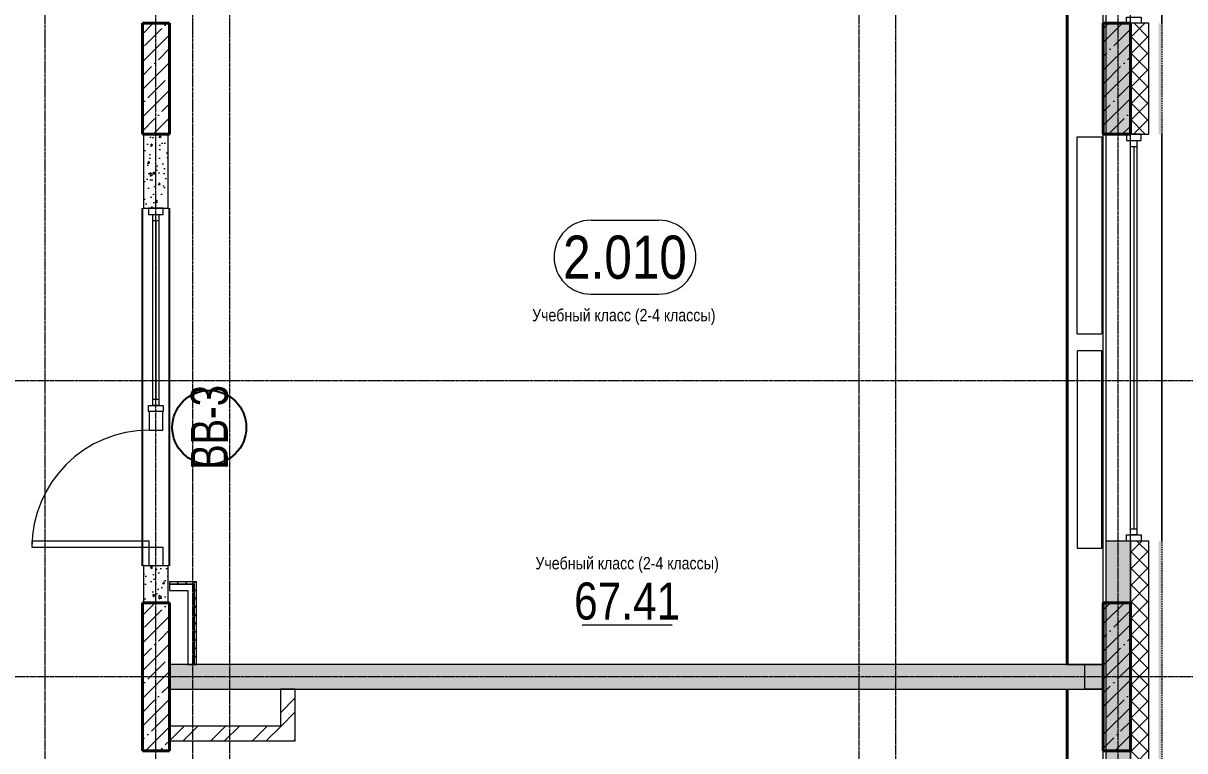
# Model space of a CAD drawing. Header units: millimetres. Extents: x -231292 to 573618, y -153144 to 564035.
# Drawn here: x 20108 to 29525, y 55530 to 61430 of the extents above; entities that cross this region are included whole.
import ezdxf
from ezdxf.enums import TextEntityAlignment as Align

# ---------------------------------------------------------------- set-up
doc = ezdxf.new("R2010")
doc.units = ezdxf.units.MM
for name, pattern in [('CENTER2', [28.575, 19.05, -3.175, 3.175, -3.175]), ('DASHED', [19.05, 12.7, -6.35]), ('HIDDEN2', [4.7625, 3.175, -1.5875])]:
    doc.linetypes.add(name, pattern=pattern)
doc.layers.get('0').update_dxf_attribs({"color": 250})
doc.layers.get('Defpoints').update_dxf_attribs({"color": 250})
for name, color, linetype, lineweight in [('A-AREA', 250, 'Continuous', 15), ('A-Wall_Материал_Газоблок_Контур', 250, 'Continuous', 0), ('АР_Area', 250, 'Continuous', 5), ('АР_Витраж', 250, 'Continuous', 13), ('АР_Витраж марка', 250, 'Continuous', 9), ('АР_Двери_витраж', 250, 'Continuous', 9), ('АР_Колонны', 250, 'Continuous', 35), ('АР_Окна', 250, 'Continuous', 5), ('АР_Отопительные приборы', 250, 'HIDDEN2', 0), ('АР_площадь пом', 250, 'Continuous', 5), ('АР_Стены ГКЛ', 250, 'Continuous', 15), ('АР_Стены ЖБ', 250, 'Continuous', 35), ('АР_Стены кирпич', 250, 'Continuous', 20), ('АР_Стены ПЕНОблок', 250, 'Continuous', 20), ('АР_Утеплитель', 250, 'Continuous', 0), ('АР_Штриховка', 250, 'Continuous', 0), ('Зашивка радиаторов тип 1 (фанера и МДФ)', 250, 'Continuous', 0), ('КМ_Фахверки', 250, 'Continuous', 80), ('ОВ_Отопление', 250, 'Continuous', 0), ('РД_Оси_100', 250, 'Continuous', 0), ('РД_проем_инж перемыч_фахверк', 250, 'Continuous', 18)]:
    doc.layers.add(name, color=color, linetype=linetype, lineweight=lineweight)
doc.layers.add('АР_Делит', color=250, linetype='Continuous', lineweight=0, plot=False)
doc.layers.add('РД_Проем', color=250, linetype='Continuous', lineweight=0, plot=False)
doc.layers.add('РД_Витраж_вн', color=250, linetype='Continuous')
doc.styles.add('Arial_09', font='ARIALN.TTF', dxfattribs={"width": 0.9})
doc.styles.add('style1', font='ARIALN.TTF')
pattern_1 = [(45, (8883.4, 13229.69), (-112.2532, 112.2532), []), (45, (8995.66, 13229.69), (-112.2532, 112.2532), [198.4375, -39.6875, 0, -39.6875])]
pattern_2 = [(45, (8883.4, 13229.69), (-168.3798, 168.3798), []), (45, (8995.66, 13229.69), (-168.3798, 168.3798), [])]

# ---------------------------------------------------------------- blocks, each defined once
blk = doc.blocks.new('СОШ_2200_АР_ОСИ_М100_28.05.24')
at = {"layer": 'АР_Делит', "color": 5, "linetype": 'DASHED'}
blk.add_lwpolyline([(114955, 135155), (114955, -355), (93595.036, -355), (93595.036, 13855), (94145, 13855), (94145, 68320), (66055, 68320), (66055, 13857.73), (83455, 13857.73), (83455, -355), (45245, -355), (45245, 13145), (44695, 13145), (44695, 26755), (45245, 26755), (45245, 68320), (20455, 68320), (20455, 26755), (27955, 26755), (27955, 13145), (-355, 13145), (-355, 100855)], dxfattribs=at)
at = {"layer": 'РД_Оси_100', "linetype": 'CENTER2'}
for p, q in [((20100, -6155), (20100, 139938.679)), ((29555, 45300), (-5954.958, 45300)), ((29555, 42900), (-5954.958, 42900))]:
    blk.add_line(p, q, dxfattribs=at)
for points in [[(11400, 139938.679), (11400, -6155)], [(12000.12, -6155), (12300, -5755), (12300, 139538.679), (12000, 139938.679)], [(12600, -6155), (12600, 139938.679)], [(13200, -6155), (12900, -5755), (12900, 139538.679), (13220.167, 139939.357)], [(17850, 139938.679), (18000, 139538.679), (18000, -6194.092)], [(18300, -6196.31), (18300, 139538.679), (18450, 139938.679)]]:
    blk.add_lwpolyline(points, dxfattribs=at)
blk = doc.blocks.new('otv_в_стене')
at = {"linetype": 'Continuous'}
blk.add_lwpolyline([(0, -1), (0, 0), (1, 0), (1, -1)], close=True, dxfattribs=at)
blk.add_solid([(0, -1), (0, 0), (0.5, -0.5), (1, 0)], dxfattribs=at)
blk = doc.blocks.new('MOK-МаркаПом_овал_ареал')
for p, q in [((-2.75, 3), (2.75, 3)), ((-2.75, -3), (2.75, -3))]:
    blk.add_line(p, q)
for centre, radius, start, end in [((-2.75, 0), 3, 90, 270), ((2.75, 0), 3, 270, 90), ((-3.75, 0), 3.5, 0, 0.00095)]:
    blk.add_arc(centre, radius, start, end)
at = {"color": 0, "style": 'style1'}
blk.add_attdef('АР-ПОМЕЩЕНИЕ:НОМЕР', text='', height=3.5, dxfattribs=at).set_placement((0, 0), align=Align.MIDDLE)
at = {"layer": 'Defpoints', "color": 2, "style": 'style1'}
blk.add_attdef('АР-ПОМЕЩЕНИЕ:НАИМЕНОВАНИЕ', text='', height=1, dxfattribs=at).set_placement((-0.094, -4.814), align=Align.MIDDLE)
blk = doc.blocks.new('MOK-МаркаПомещения1')
at = {"layer": 'A-AREA', "color": 0}
blk.add_line((-3.651, -1.944), (3.649, -1.944), dxfattribs=at)
at = {"layer": 'A-AREA', "color": 0, "style": 'style1'}
blk.add_attdef('АР-ПОМЕЩЕНИЕ:ПЛОЩАДЬ', text='', height=3, dxfattribs=at).set_placement((0, 0), align=Align.MIDDLE)
at = {"layer": 'Defpoints', "style": 'style1', "flags": 8}
blk.add_attdef('АР-ПОМЕЩЕНИЕ:НАИМЕНОВАНИЕ', text='', height=1, dxfattribs=at).set_placement((0, 2.956), align=Align.MIDDLE)
blk = doc.blocks.new('МаркаВитража1')
at = {"layer": 'Defpoints'}
blk.add_circle((0, 0), 3, dxfattribs=at)
at = {"color": 0, "linetype": 'ByBlock', "lineweight": -2, "style": 'Arial_09', "width": 0.9}
blk.add_attdef('АР-ОКНО:НАИМЕНОВАНИЕ', text='', height=3, dxfattribs=at).set_placement((0, 0), align=Align.MIDDLE)

msp = doc.modelspace()

# ---------------------------------------------------------------- hatches: boundary and pattern name
at = {"layer": 'АР_Стены ГКЛ', "linetype": 'Continuous', "lineweight": 0}
h = msp.add_hatch(dxfattribs=at)
h.set_pattern_fill('ANSI31', color=256, scale=15, angle=-360, style=0)
h.set_pattern_definition([(45, (8883.403, 13229.686), (-33.67596, 33.67596), [])])
h.paths.add_polyline_path([(21293.403, 56899.686), (21293.403, 56879.686), (21493.403, 56879.686), (21513.403, 56899.686)], flags=0)
h = msp.add_hatch(dxfattribs=at)
h.set_pattern_fill('ANSI31', color=256, scale=15, angle=-360, style=0)
h.set_pattern_definition([(45, (8883.403, 13229.686), (-33.67596, 33.67596), [])])
h.paths.add_polyline_path([(21513.403, 56899.686), (21493.403, 56879.686), (21493.403, 56229.686), (21513.403, 56229.686)], flags=0)
at = {"layer": 'АР_Штриховка', "linetype": 'Continuous', "lineweight": 0}
h = msp.add_hatch(dxfattribs=at)
h.set_pattern_fill('AR-CONC', color=256, angle=-360, style=0)
h.set_pattern_definition([(50, (8883.4, 13229.69), (182.18467, -15.9391), [19.05, -209.55]), (355, (8883.4, 13229.69), (-35.2434, 191.05685), [15.24, -167.6406]), (100.45144, (8898.58, 13228.36), (146.94125, 175.11775), [16.19, -178.09024]), (46.1842, (8883.4, 13280.49), (271.07904, -42.0423), [28.575, -314.325]), (96.63556, (8906, 13276.98), (237.4041, 247.4261), [24.285, -267.1356]), (351.18415, (8883.4, 13280.5), (237.4041, 247.4261), [22.86, -251.4597]), (21, (8908.8, 13267.79), (151.6144, -102.2652), [19.05, -209.55]), (326, (8908.8, 13267.79), (61.80203, 184.18797), [15.24, -167.64]), (71.45144, (8921.44, 13259.26), (213.4164, 81.92277), [16.19, -178.08994]), (37.5, (8883.4, 13229.686), (3.088603, 84.55504), [0, -165.608, 0, -170.18, 0, -168.275]), (7.5, (8883.4, 13229.69), (66.81966, 100.18057), [0, -97.028, 0, -161.798, 0, -64.135]), (327.5, (8826.76, 13229.686), (135.590595, -5.728744), [0, -63.5, 0, -198.12, 0, -262.89]), (317.5, (8801.36, 13229.69), (148.12918, 25.4265), [0, -82.55, 0, -131.572, 0, -186.69])])
h.paths.add_polyline_path([(29083.403, 81804.69), (28883.403, 82004.69), (28883.403, 80329.686), (29083.403, 80329.686)], flags=0)
h.paths.add_polyline_path([(29083.403, 79129.686), (28883.403, 79129.686), (28883.403, 78229.686), (29083.403, 78229.686)], flags=0)
h.paths.add_polyline_path([(29083.403, 74929.686), (28883.403, 74929.686), (28883.403, 64729.686), (29083.403, 64729.686)], flags=0)
h.paths.add_polyline_path([(29083.403, 63529.686), (28883.403, 63529.686), (28883.403, 62629.686), (29083.403, 62629.686)], flags=0)
h.paths.add_polyline_path([(29083.403, 61429.686), (28883.403, 61429.686), (28883.403, 60529.686), (29083.403, 60529.686)], flags=0)
h.paths.add_polyline_path([(29083.403, 57229.686), (28883.403, 57229.686), (28883.403, 55429.686), (29083.403, 55429.686)], flags=0)
h.paths.add_polyline_path([(29083.403, 54229.686), (28883.403, 54229.686), (28883.403, 53329.686), (29083.403, 53329.686)], flags=0)
h.paths.add_polyline_path([(29083.403, 52129.686), (28883.403, 52129.686), (28883.403, 51229.686), (29083.403, 51229.686)], flags=0)
h.paths.add_polyline_path([(29083.403, 47929.686), (28883.403, 47929.686), (28883.403, 46929.686), (29083.403, 46929.686)], flags=0)
h = msp.add_hatch(dxfattribs=at)
h.set_pattern_fill('ANSI37', color=256, scale=30, angle=-360, style=0)
h.set_pattern_definition([(45, (8883.4, 13229.69), (-67.35192, 67.35192), []), (135, (8883.4, 13229.69), (-67.35192, -67.35192), [])])
h.paths.add_polyline_path([(29233.403, 81654.69), (29083.403, 81804.69), (29083.403, 80329.686), (29233.403, 80329.686)], flags=0)
h.paths.add_polyline_path([(29233.403, 79129.686), (29083.403, 79129.686), (29083.403, 78229.686), (29233.403, 78229.686)], flags=0)
h.paths.add_polyline_path([(29233.403, 74929.686), (29083.403, 74929.686), (29083.403, 64729.686), (29233.403, 64729.686)], flags=0)
h.paths.add_polyline_path([(29233.403, 63529.686), (29083.403, 63529.686), (29083.403, 62629.686), (29233.403, 62629.686)], flags=0)
h.paths.add_polyline_path([(29233.403, 61429.686), (29083.403, 61429.686), (29083.403, 60529.686), (29233.403, 60529.686)], flags=0)
h.paths.add_polyline_path([(29233.403, 57229.686), (29083.403, 57229.686), (29083.403, 55429.686), (29233.403, 55429.686)], flags=0)
h.paths.add_polyline_path([(29233.403, 54229.686), (29083.403, 54229.686), (29083.403, 53329.686), (29233.403, 53329.686)], flags=0)
h.paths.add_polyline_path([(29233.403, 52129.686), (29083.403, 52129.686), (29083.403, 51229.686), (29233.403, 51229.686)], flags=0)
h.paths.add_polyline_path([(29233.403, 47929.686), (29083.403, 47929.686), (29083.403, 46929.686), (29233.403, 46929.686)], flags=0)
h = msp.add_hatch(dxfattribs=at)
h.set_pattern_fill('_U', color=256, angle=-360, style=0, pattern_type=0)
h.set_pattern_definition([(360, (8883.4027, 13229.6861), (2e-16, 1), [])])
h.paths.add_polyline_path([(29338.403, 81549.69), (29313.403, 81574.69), (29313.403, 80329.686), (29338.403, 80329.686)], flags=0)
h.paths.add_polyline_path([(29338.403, 79129.686), (29313.403, 79129.686), (29313.403, 78229.686), (29338.403, 78229.686)], flags=0)
h.paths.add_polyline_path([(29338.403, 74929.686), (29313.403, 74929.686), (29313.403, 64729.686), (29338.403, 64729.686)], flags=0)
h.paths.add_polyline_path([(29338.403, 63529.686), (29313.403, 63529.686), (29313.403, 62629.686), (29338.403, 62629.686)], flags=0)
h.paths.add_polyline_path([(29338.403, 61429.686), (29313.403, 61429.686), (29313.403, 60529.686), (29338.403, 60529.686)], flags=0)
h.paths.add_polyline_path([(29338.403, 57229.686), (29313.403, 57229.686), (29313.403, 55429.686), (29338.403, 55429.686)], flags=0)
h.paths.add_polyline_path([(29338.403, 54229.686), (29313.403, 54229.686), (29313.403, 53329.686), (29338.403, 53329.686)], flags=0)
h.paths.add_polyline_path([(29338.403, 52129.686), (29313.403, 52129.686), (29313.403, 51229.686), (29338.403, 51229.686)], flags=0)
h.paths.add_polyline_path([(29338.403, 47929.686), (29313.403, 47929.686), (29313.403, 46929.686), (29338.403, 46929.686)], flags=0)
at = {"layer": 'АР_Штриховка', "linetype": 'Continuous', "lineweight": 5}
h = msp.add_hatch(dxfattribs=at)
h.set_pattern_fill('ANSI35', color=256, scale=25, style=0)
h.set_pattern_definition(pattern_1)
h.paths.add_polyline_path([(21073.403, 60529.686), (21293.403, 60529.686), (21293.403, 61429.686), (21073.403, 61429.686)], flags=0)
h = msp.add_hatch(dxfattribs=at)
h.set_pattern_fill('ANSI35', color=256, scale=25, style=0)
h.set_pattern_definition(pattern_1)
h.paths.add_polyline_path([(28863.403, 60529.686), (29083.403, 60529.686), (29083.403, 61429.686), (28863.403, 61429.686)], flags=0)
at = {"layer": 'АР_Штриховка', "linetype": 'Continuous', "lineweight": 0}
h = msp.add_hatch(dxfattribs=at)
h.set_pattern_fill('AR-CONC', color=256, angle=-315, style=0)
h.set_pattern_definition([(95, (8883.4, 13229.69), (140.09465, 117.5534), [19.05, -209.55]), (40, (8883.4, 13229.69), (-160.01845, 110.1767), [15.24, -167.6406]), (145.45144, (8895.08, 13239.48), (-19.9238, 227.7301), [16.19, -178.09024]), (91.1842, (8847.48, 13265.6), (221.4102, 161.9534), [28.575, -314.325]), (141.63556, (8865.93, 13279.1), (-7.0866, 342.8268), [24.285, -267.1356]), (36.18415, (8847.48, 13265.6), (-7.0866, 342.8268), [22.86, -251.4597]), (66, (8874.42, 13274.59), (179.52, 34.89515), [19.05, -209.55]), (11, (8874.42, 13274.59), (-86.5399, 173.9412), [15.24, -167.64]), (116.45145, (8889.38, 13277.5), (92.98005, 208.83634), [16.19, -178.08994]), (82.5, (8883.4, 13229.686), (-57.60547, 61.97341), [0, -165.608, 0, -170.18, 0, -168.275]), (52.5, (8883.4, 13229.69), (-23.58973, 118.087), [0, -97.028, 0, -161.798, 0, -64.135]), (12.5, (8843.35, 13189.634), (99.92786, 91.8262), [0, -63.5, 0, -198.12, 0, -262.89]), (2.5, (8825.39, 13171.67), (86.7639, 122.7224), [0, -82.55, 0, -131.572, 0, -186.69])])
h.paths.add_polyline_path([(21283.403, 60529.686), (21083.403, 60529.686), (21083.403, 59929.686), (21283.403, 59929.686)], flags=0)
h.paths.add_polyline_path([(21283.403, 57029.686), (21083.403, 57029.686), (21083.403, 56729.686), (21283.403, 56729.686)], flags=0)
at = {"layer": 'АР_Штриховка', "linetype": 'Continuous', "lineweight": 5}
h = msp.add_hatch(dxfattribs=at)
h.set_pattern_fill('ANSI35', color=256, scale=25, style=0)
h.set_pattern_definition(pattern_1)
h.paths.add_polyline_path([(21073.403, 55529.686), (21293.403, 55529.686), (21293.403, 56729.686), (21073.403, 56729.686)], flags=0)
h = msp.add_hatch(dxfattribs=at)
h.set_pattern_fill('ANSI35', color=256, scale=25, style=0)
h.set_pattern_definition(pattern_1)
h.paths.add_polyline_path([(28863.403, 55529.686), (29083.403, 55529.686), (29083.403, 56729.686), (28863.403, 56729.686)], flags=0)
at = {"layer": 'АР_Штриховка', "linetype": 'Continuous', "lineweight": 0}
h = msp.add_hatch(dxfattribs=at)
h.set_pattern_fill('AR-CONC', color=256, angle=45, style=0)
h.set_pattern_definition([(95, (8883.4, 13229.69), (140.09465, 117.5534), [19.05, -209.55]), (40, (8883.4, 13229.69), (-160.01845, 110.1767), [15.24, -167.6406]), (145.45144, (8895.08, 13239.48), (-19.9238, 227.7301), [16.19, -178.09024]), (91.1842, (8847.48, 13265.6), (221.4102, 161.9534), [28.575, -314.325]), (141.63556, (8865.93, 13279.1), (-7.0866, 342.8268), [24.285, -267.1356]), (36.18415, (8847.48, 13265.6), (-7.0866, 342.8268), [22.86, -251.4597]), (66, (8874.42, 13274.59), (179.52, 34.89515), [19.05, -209.55]), (11, (8874.42, 13274.59), (-86.5399, 173.9412), [15.24, -167.64]), (116.45145, (8889.38, 13277.5), (92.98005, 208.83634), [16.19, -178.08994]), (82.5, (8883.4, 13229.686), (-57.60547, 61.97341), [0, -165.608, 0, -170.18, 0, -168.275]), (52.5, (8883.4, 13229.69), (-23.58973, 118.087), [0, -97.028, 0, -161.798, 0, -64.135]), (12.5, (8843.35, 13189.634), (99.92786, 91.8262), [0, -63.5, 0, -198.12, 0, -262.89]), (2.5, (8825.39, 13171.67), (86.7639, 122.7224), [0, -82.55, 0, -131.572, 0, -186.69])])
h.paths.add_polyline_path([(28863.403, 56029.686), (28863.403, 56229.686), (21293.403, 56229.686), (21293.403, 56029.686)], flags=0)
h = msp.add_hatch(dxfattribs=at)
h.set_pattern_fill('ANSI32', color=256, scale=25, angle=-360, style=0)
h.set_pattern_definition(pattern_2)
h.paths.add_polyline_path([(22313.403, 56029.686), (22193.403, 56029.686), (22193.403, 55729.686), (22313.403, 55609.686)], flags=0)
h = msp.add_hatch(dxfattribs=at)
h.set_pattern_fill('ANSI32', color=256, scale=25, angle=-360, style=0)
h.set_pattern_definition(pattern_2)
h.paths.add_polyline_path([(22313.403, 55609.686), (22193.403, 55729.686), (21293.403, 55729.686), (21293.403, 55609.686)], flags=0)

# ---------------------------------------------------------------- linework, layer by layer
at = {"layer": 'A-Wall_Материал_Газоблок_Контур', "linetype": 'Continuous', "lineweight": 0}
for p, q in [((28883.403, 62629.686), (28883.403, 61429.686)), ((29338.403, 61429.686), (29338.403, 62629.686)), ((28883.403, 60529.686), (28883.403, 57229.686)), ((29338.403, 57229.686), (29338.403, 60529.686))]:
    msp.add_line(p, q, dxfattribs=at)
at = {"layer": 'АР_Витраж', "linetype": 'Continuous', "lineweight": 5}
for p, q in [((21073.403, 59929.686), (21073.403, 58279.686)), ((21293.403, 59929.686), (21293.403, 58279.686))]:
    msp.add_line(p, q, dxfattribs=at)
at = {"layer": 'АР_Витраж', "linetype": 'Continuous', "lineweight": 13}
for p, q in [((21158.403, 59829.686), (21208.403, 59829.686)), ((21183.403, 59829.686), (21183.403, 58379.686)), ((21158.403, 58379.686), (21208.403, 58379.686))]:
    msp.add_line(p, q, dxfattribs=at)
for points in [[(21243.403, 59879.686), (21243.403, 59929.686), (21123.403, 59929.686), (21123.403, 59879.686)], [(21158.403, 59879.686), (21208.403, 59879.686), (21208.403, 58329.686), (21158.403, 58329.686)], [(21243.403, 58329.686), (21243.403, 58279.686), (21123.403, 58279.686), (21123.403, 58329.686)]]:
    msp.add_lwpolyline(points, close=True, dxfattribs=at)
at = {"layer": 'АР_Двери_витраж', "linetype": 'Continuous', "lineweight": 9}
for points in [[(21238.403, 58129.686), (21238.403, 58279.686), (21128.403, 58279.686), (21128.403, 58129.686)], [(21128.403, 57179.686), (21128.403, 57229.686), (20178.403, 57229.686), (20178.403, 57179.686)], [(21238.403, 57179.686), (21238.403, 57029.686), (21128.403, 57029.686), (21128.403, 57179.686)]]:
    msp.add_lwpolyline(points, close=True, dxfattribs=at)
msp.add_arc((21128.403, 57179.686), 950, 90, 180, dxfattribs=at)
at = {"layer": 'АР_Колонны', "linetype": 'HIDDEN2', "lineweight": 25}
for p, q in [((21073.403, 61429.686), (21293.403, 61429.686)), ((21073.403, 60529.686), (21073.403, 61429.686)), ((21293.403, 61429.686), (21293.403, 60529.686)), ((28863.403, 61429.686), (29083.403, 61429.686)), ((28863.403, 60529.686), (28863.403, 61429.686)), ((29083.403, 61429.686), (29083.403, 60529.686)), ((21293.403, 60529.686), (21073.403, 60529.686)), ((29083.403, 60529.686), (28863.403, 60529.686)), ((21073.403, 56729.686), (21293.403, 56729.686)), ((21073.403, 55529.686), (21073.403, 56729.686)), ((21293.403, 56729.686), (21293.403, 55529.686)), ((28863.403, 56729.686), (29083.403, 56729.686)), ((28863.403, 55529.686), (28863.403, 56729.686)), ((29083.403, 56729.686), (29083.403, 55529.686)), ((21293.403, 55529.686), (21073.403, 55529.686)), ((29083.403, 55529.686), (28863.403, 55529.686))]:
    msp.add_line(p, q, dxfattribs=at)
at = {"layer": 'АР_Колонны', "linetype": 'Continuous', "lineweight": 35}
for p, q in [((21073.403, 61429.686), (21293.403, 61429.686)), ((21073.403, 60529.686), (21073.403, 61429.686)), ((21293.403, 60529.686), (21293.403, 61429.686)), ((28863.403, 61429.686), (29083.403, 61429.686)), ((28863.403, 60529.686), (28863.403, 61429.686)), ((29083.403, 60529.686), (29083.403, 61429.686)), ((21073.403, 60529.686), (21293.403, 60529.686)), ((28863.403, 60529.686), (29083.403, 60529.686)), ((21073.403, 56729.686), (21293.403, 56729.686)), ((21073.403, 55529.686), (21073.403, 56729.686)), ((21293.403, 55529.686), (21293.403, 56729.686)), ((28863.403, 56729.686), (29083.403, 56729.686)), ((28863.403, 55529.686), (28863.403, 56729.686)), ((29083.403, 55529.686), (29083.403, 56729.686)), ((21073.403, 55529.686), (21293.403, 55529.686)), ((28863.403, 55529.686), (29083.403, 55529.686))]:
    msp.add_line(p, q, dxfattribs=at)
at = {"layer": 'АР_Окна', "linetype": 'Continuous', "lineweight": 5}
for p, q in [((29338.403, 62629.686), (29338.403, 61429.686)), ((28883.403, 60529.686), (28883.403, 57229.686)), ((29338.403, 60529.686), (29338.403, 57229.686)), ((29085.903, 60429.686), (29135.903, 60429.686)), ((29110.903, 60429.686), (29110.903, 57329.686)), ((29085.903, 57329.686), (29135.903, 57329.686))]:
    msp.add_line(p, q, dxfattribs=at)
for points in [[(29170.903, 61479.686), (29170.903, 61429.686), (29050.903, 61429.686), (29050.903, 61479.686)], [(29170.903, 60479.686), (29170.903, 60529.686), (29050.903, 60529.686), (29050.903, 60479.686)], [(29085.903, 60479.686), (29135.903, 60479.686), (29135.903, 57279.686), (29085.903, 57279.686)], [(29170.903, 57279.686), (29170.903, 57229.686), (29050.903, 57229.686), (29050.903, 57279.686)]]:
    msp.add_lwpolyline(points, close=True, dxfattribs=at)
at = {"layer": 'АР_Отопительные приборы'}
for points in [[(28853.403, 58908.962), (28653.403, 58908.962), (28653.403, 60508.962), (28853.403, 60508.962)], [(28853.403, 58773.71), (28653.403, 58773.71), (28653.403, 57173.71), (28853.403, 57173.71)]]:
    msp.add_lwpolyline(points, close=True, dxfattribs=at)
at = {"layer": 'АР_Стены ГКЛ', "linetype": 'Continuous', "lineweight": 5}
for p, q in [((21293.403, 56899.686), (21293.403, 56879.686)), ((21513.403, 56899.686), (21293.403, 56899.686)), ((21293.403, 56879.686), (21293.403, 56829.686)), ((21493.403, 56879.686), (21293.403, 56879.686)), ((21293.403, 56879.686), (21493.403, 56879.686)), ((21493.403, 56229.686), (21493.403, 56879.686)), ((21493.403, 56879.686), (21493.403, 56229.686)), ((21513.403, 56229.686), (21513.403, 56899.686)), ((21293.403, 56829.686), (21443.403, 56829.686)), ((21443.403, 56829.686), (21443.403, 56229.686)), ((21443.403, 56229.686), (21493.403, 56229.686)), ((21493.403, 56229.686), (21513.403, 56229.686))]:
    msp.add_line(p, q, dxfattribs=at)
at = {"layer": 'АР_Стены ЖБ', "linetype": 'Continuous', "lineweight": 40}
for p, q in [((21293.403, 61429.686), (21073.403, 61429.686)), ((21073.403, 61429.686), (21073.403, 60529.686)), ((21293.403, 60529.686), (21293.403, 61429.686)), ((29083.403, 61429.686), (28863.403, 61429.686)), ((28863.403, 61429.686), (28863.403, 60529.686)), ((29083.403, 60529.686), (29083.403, 61429.686)), ((21073.403, 60529.686), (21293.403, 60529.686)), ((28863.403, 60529.686), (29083.403, 60529.686)), ((21293.403, 56729.686), (21073.403, 56729.686)), ((21073.403, 56729.686), (21073.403, 55529.686)), ((21293.403, 55529.686), (21293.403, 56729.686)), ((29083.403, 56729.686), (28863.403, 56729.686)), ((28863.403, 56729.686), (28863.403, 55529.686)), ((29083.403, 55529.686), (29083.403, 56729.686)), ((21073.403, 55529.686), (21293.403, 55529.686)), ((28863.403, 55529.686), (29083.403, 55529.686))]:
    msp.add_line(p, q, dxfattribs=at)
at = {"layer": 'АР_Стены кирпич', "linetype": 'Continuous', "lineweight": 20}
for p, q in [((22313.403, 56029.686), (22193.403, 56029.686)), ((22193.403, 56029.686), (22193.403, 55729.686)), ((22313.403, 55609.686), (22313.403, 56029.686)), ((22193.403, 55729.686), (21293.403, 55729.686)), ((21293.403, 55729.686), (21293.403, 55609.686)), ((21293.403, 55609.686), (22313.403, 55609.686))]:
    msp.add_line(p, q, dxfattribs=at)
at = {"layer": 'АР_Стены ПЕНОблок', "linetype": 'Continuous', "lineweight": 20}
for p, q in [((29083.403, 61429.686), (28883.403, 61429.686)), ((28883.403, 61429.686), (28883.403, 60529.686)), ((29083.403, 60529.686), (29083.403, 61429.686)), ((21283.403, 60529.686), (21083.403, 60529.686)), ((21083.403, 60529.686), (21083.403, 59929.686)), ((21283.403, 59929.686), (21283.403, 60529.686)), ((28883.403, 60529.686), (29083.403, 60529.686)), ((21083.403, 59929.686), (21283.403, 59929.686)), ((29083.403, 57229.686), (28883.403, 57229.686)), ((28883.403, 57229.686), (28883.403, 55429.686)), ((29083.403, 55429.686), (29083.403, 57229.686)), ((21283.403, 57029.686), (21083.403, 57029.686)), ((21083.403, 57029.686), (21083.403, 56729.686)), ((21283.403, 56729.686), (21283.403, 57029.686)), ((21083.403, 56729.686), (21283.403, 56729.686)), ((28863.403, 56229.686), (21293.403, 56229.686)), ((21293.403, 56229.686), (21293.403, 56029.686)), ((28863.403, 56029.686), (28863.403, 56229.686)), ((21293.403, 56029.686), (28863.403, 56029.686))]:
    msp.add_line(p, q, dxfattribs=at)
at = {"layer": 'АР_Утеплитель', "linetype": 'Continuous', "lineweight": 0}
for p, q in [((29233.403, 61429.686), (29083.403, 61429.686)), ((29083.403, 61429.686), (29083.403, 60529.686)), ((29233.403, 60529.686), (29233.403, 61429.686)), ((29083.403, 60529.686), (29233.403, 60529.686)), ((29233.403, 57229.686), (29083.403, 57229.686)), ((29083.403, 57229.686), (29083.403, 55429.686)), ((29233.403, 55429.686), (29233.403, 57229.686))]:
    msp.add_line(p, q, dxfattribs=at)
at = {"layer": 'Зашивка радиаторов тип 1 (фанера и МДФ)', "linetype": 'Continuous', "lineweight": 0}
for p, q in [((28563.403, 65329.686), (28563.403, 56229.686)), ((28575.903, 65329.686), (28575.903, 56229.686)), ((28575.903, 56229.686), (28575.903, 65329.686)), ((28863.403, 56229.686), (28863.403, 65329.686)), ((28563.403, 56229.686), (28863.403, 56229.686)), ((28563.403, 56029.686), (28863.403, 56029.686)), ((28563.403, 56029.686), (28563.403, 46929.686)), ((28575.903, 56029.686), (28575.903, 46929.686)), ((28575.903, 46929.686), (28575.903, 56029.686)), ((28863.403, 46929.686), (28863.403, 56029.686))]:
    msp.add_line(p, q, dxfattribs=at)
at = {"layer": 'КМ_Фахверки', "lineweight": 5}
msp.add_lwpolyline([(79583.403, 81804.686), (103283.403, 81804.103), (103283.403, 13129.686), (123583.403, 13129.686), (123583.371, 148129.686), (81883.406, 148129.686), (81883.406, 142129.686), (46283.403, 142129.686), (46283.403, 113829.686), (8783.403, 113829.686), (8783.403, 26629.686), (36583.403, 26629.686), (36583.403, 39729.686), (29083.403, 39729.686), (29083.403, 81804.686), (54383.403, 81804.686), (54383.403, 13129.686), (92083.403, 13129.686), (92083.403, 26829.686), (74683.402, 26829.694), (74683.401, 81804.686), (79584.99, 81804.686)], dxfattribs=at)
at = {"layer": 'РД_Витраж_вн', "linetype": 'Continuous', "lineweight": -3}
for p, q in [((21073.403, 57029.686), (21073.403, 59929.686)), ((21293.403, 57029.686), (21293.403, 59929.686))]:
    msp.add_line(p, q, dxfattribs=at)
at = {"layer": 'РД_Проем', "linetype": 'Continuous', "lineweight": 0}
for p, q in [((21073.403, 57029.686), (21073.403, 59929.686)), ((21293.403, 57029.686), (21293.403, 59929.686))]:
    msp.add_line(p, q, dxfattribs=at)
at = {"layer": 'РД_проем_инж перемыч_фахверк', "linetype": 'Continuous', "lineweight": 18}
for p, q in [((21073.403, 59929.686), (21073.403, 57029.686)), ((21293.403, 59929.686), (21293.403, 57029.686))]:
    msp.add_line(p, q, dxfattribs=at)

# ---------------------------------------------------------------- block references
at = {"layer": 'АР_Area', "linetype": 'Continuous', "lineweight": 5, "xscale": 100, "yscale": 100, "zscale": 100}
msp.add_blockref('MOK-МаркаПом_овал_ареал', (24986.195, 59532.609), dxfattribs=at).add_auto_attribs({'АР-ПОМЕЩЕНИЕ:НОМЕР': '2.010', 'АР-ПОМЕЩЕНИЕ:НАИМЕНОВАНИЕ': 'Учебный класс (2-4 классы)'})
at = {"layer": 'АР_Витраж марка', "linetype": 'Continuous', "lineweight": 9, "xscale": 100, "yscale": 100, "zscale": 100, "rotation": 89.99999999999999}
msp.add_blockref('МаркаВитража1', (21616.417, 58151.887), dxfattribs=at).add_auto_attribs({'АР-ОКНО:НАИМЕНОВАНИЕ': 'ВВ-3'})
at = {"layer": 'АР_площадь пом', "linetype": 'Continuous', "lineweight": 5}
ref = msp.add_blockref('MOK-МаркаПомещения1', (25003.838, 56744.224), dxfattribs=dict(at, xscale=100, yscale=100, zscale=100))
ref.add_attrib('АР-ПОМЕЩЕНИЕ:НАИМЕНОВАНИЕ', 'Учебный класс (2-4 классы)', dxfattribs={"layer": 'Defpoints', "height": 100, "style": 'style1'}).set_placement((25003.838, 57039.787), align=Align.MIDDLE)
ref.add_attrib('АР-ПОМЕЩЕНИЕ:ПЛОЩАДЬ', '67.41', dxfattribs={"layer": 'A-AREA', "color": 0, "height": 300, "style": 'style1'}).set_placement((25003.838, 56744.224), align=Align.MIDDLE)
at = {"layer": 'ОВ_Отопление', "xscale": 150, "yscale": 200}
msp.add_blockref('otv_в_стене', (28713.403, 56229.686), dxfattribs=at)
at = {"layer": 'РД_Оси_100'}
msp.add_blockref('СОШ_2200_АР_ОСИ_М100_28.05.24', (8883.403, 13229.686), dxfattribs=at)

doc.saveas('drawing.dxf')
